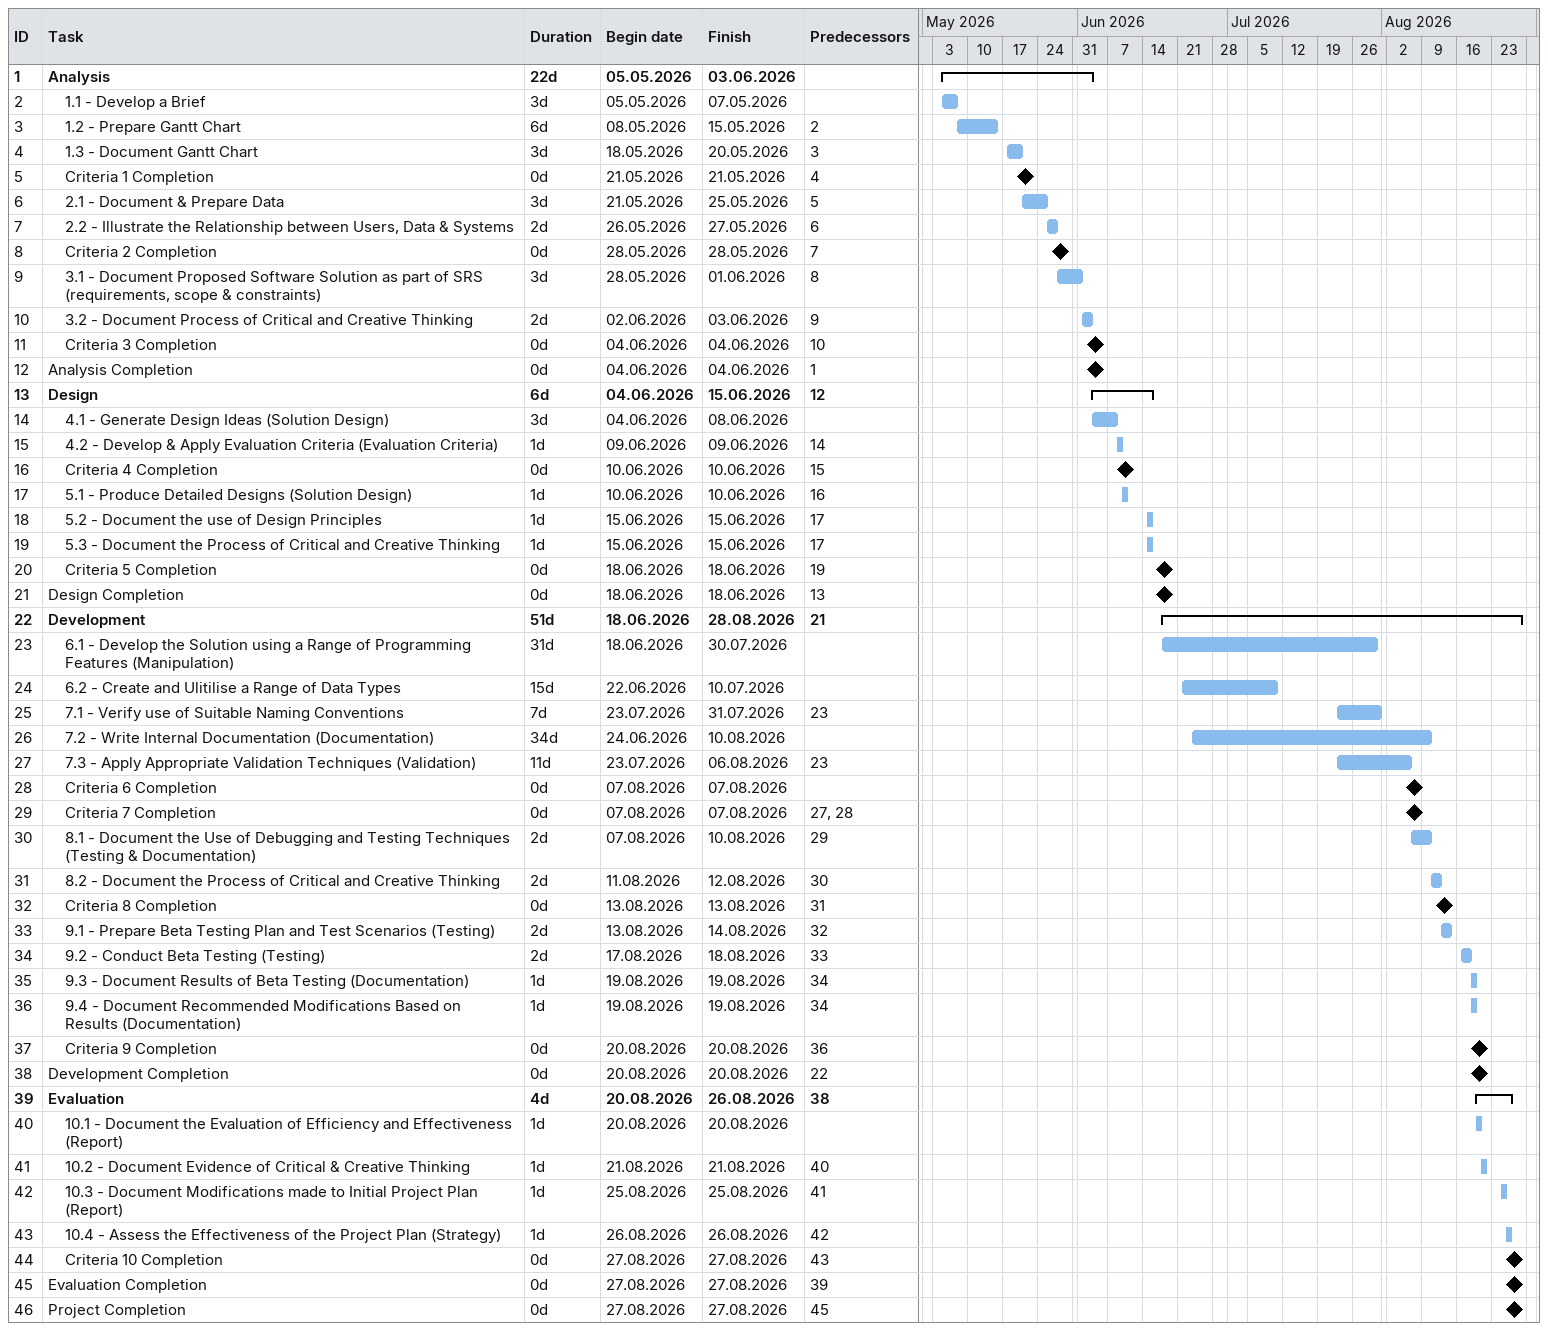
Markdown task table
| ID | Level | Task | Duration | Start | Finish | Predecessors |
|---|---|---|---|---|---|---|
| 1 | 1 | **Analysis** | 22d | 2026-05-05 | 2026-06-03 |  |
| 2 | 2 | 1.1 - Develop a Brief | 3d | 2026-05-05 | 2026-05-07 |  |
| 3 | 2 | 1.2 - Prepare Gantt Chart | 6d | 2026-05-08 | 2026-05-15 | 2 |
| 4 | 2 | 1.3 - Document Gantt Chart | 3d | 2026-05-18 | 2026-05-20 | 3 |
| 5 | 2 | Criteria 1 Completion | 0d | 2026-05-21 | 2026-05-21 | 4 |
| 6 | 2 | 2.1 - Document & Prepare Data | 3d | 2026-05-21 | 2026-05-25 | 5 |
| 7 | 2 | 2.2 - Illustrate the Relationship between Users, Data & Systems | 2d | 2026-05-26 | 2026-05-27 | 6 |
| 8 | 2 | Criteria 2 Completion | 0d | 2026-05-28 | 2026-05-28 | 7 |
| 9 | 2 | 3.1 - Document Proposed Software Solution as part of SRS (requirements, scope & constraints) | 3d | 2026-05-28 | 2026-06-01 | 8 |
| 10 | 2 | 3.2 - Document Process of Critical and Creative Thinking | 2d | 2026-06-02 | 2026-06-03 | 9 |
| 11 | 2 | Criteria 3 Completion | 0d | 2026-06-04 | 2026-06-04 | 10 |
| 12 | 1 | Analysis Completion | 0d | 2026-06-04 | 2026-06-04 | 1 |
| 13 | 1 | **Design** | 6d | 2026-06-04 | 2026-06-15 | 12 |
| 14 | 2 | 4.1 - Generate Design Ideas (Solution Design) | 3d | 2026-06-04 | 2026-06-08 |  |
| 15 | 2 | 4.2 - Develop & Apply Evaluation Criteria (Evaluation Criteria) | 1d | 2026-06-09 | 2026-06-09 | 14 |
| 16 | 2 | Criteria 4 Completion | 0d | 2026-06-10 | 2026-06-10 | 15 |
| 17 | 2 | 5.1 - Produce Detailed Designs (Solution Design) | 1d | 2026-06-10 | 2026-06-10 | 16 |
| 18 | 2 | 5.2 - Document the use of Design Principles | 1d | 2026-06-15 | 2026-06-15 | 17 |
| 19 | 2 | 5.3 - Document the Process of Critical and Creative Thinking | 1d | 2026-06-15 | 2026-06-15 | 17 |
| 20 | 2 | Criteria 5 Completion | 0d | 2026-06-18 | 2026-06-18 | 19 |
| 21 | 1 | Design Completion | 0d | 2026-06-18 | 2026-06-18 | 13 |
| 22 | 1 | **Development** | 51d | 2026-06-18 | 2026-08-28 | 21 |
| 23 | 2 | 6.1 - Develop the Solution using a Range of Programming Features (Manipulation) | 31d | 2026-06-18 | 2026-07-30 |  |
| 24 | 2 | 6.2 - Create and Ulitilise a Range of Data Types | 15d | 2026-06-22 | 2026-07-10 |  |
| 25 | 2 | 7.1 - Verify use of Suitable Naming Conventions | 7d | 2026-07-23 | 2026-07-31 | 23 |
| 26 | 2 | 7.2 - Write Internal Documentation (Documentation) | 34d | 2026-06-24 | 2026-08-10 |  |
| 27 | 2 | 7.3 - Apply Appropriate Validation Techniques (Validation) | 11d | 2026-07-23 | 2026-08-06 | 23 |
| 28 | 2 | Criteria 6 Completion | 0d | 2026-08-07 | 2026-08-07 |  |
| 29 | 2 | Criteria 7 Completion | 0d | 2026-08-07 | 2026-08-07 | 27, 28 |
| 30 | 2 | 8.1 - Document the Use of Debugging and Testing Techniques (Testing & Documentation) | 2d | 2026-08-07 | 2026-08-10 | 29 |
| 31 | 2 | 8.2 - Document the Process of Critical and Creative Thinking | 2d | 2026-08-11 | 2026-08-12 | 30 |
| 32 | 2 | Criteria 8 Completion | 0d | 2026-08-13 | 2026-08-13 | 31 |
| 33 | 2 | 9.1 - Prepare Beta Testing Plan and Test Scenarios (Testing) | 2d | 2026-08-13 | 2026-08-14 | 32 |
| 34 | 2 | 9.2 - Conduct Beta Testing (Testing) | 2d | 2026-08-17 | 2026-08-18 | 33 |
| 35 | 2 | 9.3 - Document Results of Beta Testing (Documentation) | 1d | 2026-08-19 | 2026-08-19 | 34 |
| 36 | 2 | 9.4 - Document Recommended Modifications Based on Results (Documentation) | 1d | 2026-08-19 | 2026-08-19 | 34 |
| 37 | 2 | Criteria 9 Completion | 0d | 2026-08-20 | 2026-08-20 | 36 |
| 38 | 1 | Development Completion | 0d | 2026-08-20 | 2026-08-20 | 22 |
| 39 | 1 | **Evaluation** | 4d | 2026-08-20 | 2026-08-26 | 38 |
| 40 | 2 | 10.1 - Document the Evaluation of Efficiency and Effectiveness (Report) | 1d | 2026-08-20 | 2026-08-20 |  |
| 41 | 2 | 10.2 - Document Evidence of Critical & Creative Thinking | 1d | 2026-08-21 | 2026-08-21 | 40 |
| 42 | 2 | 10.3 - Document Modifications made to Initial Project Plan (Report) | 1d | 2026-08-25 | 2026-08-25 | 41 |
| 43 | 2 | 10.4 - Assess the Effectiveness of the Project Plan (Strategy) | 1d | 2026-08-26 | 2026-08-26 | 42 |
| 44 | 2 | Criteria 10 Completion | 0d | 2026-08-27 | 2026-08-27 | 43 |
| 45 | 1 | Evaluation Completion | 0d | 2026-08-27 | 2026-08-27 | 39 |
| 46 | 1 | Project Completion | 0d | 2026-08-27 | 2026-08-27 | 45 |
